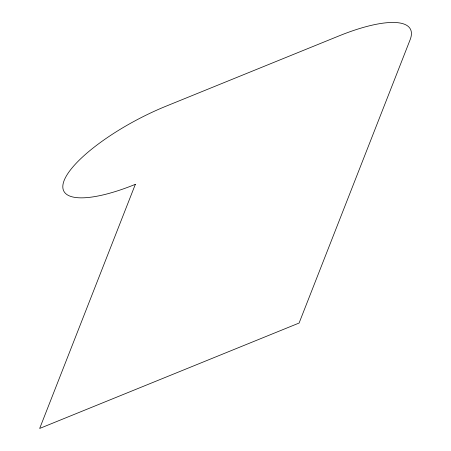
<?xml version="1.0" encoding="UTF-8"?>
<svg xmlns="http://www.w3.org/2000/svg" width="451" height="451" viewBox="0 0 451 451"><rect width="100%" height="100%" fill="white"/><g stroke="black" fill="none" stroke-linecap="round" stroke-linejoin="round"><path stroke-width="0.68" d="M135.339 184.341L39.671 428.45L299.098 323.04L410.072 39.874A98.16 28.932 -27.9 0 0 338.898 35.956L165.951 106.227A98.16 28.932 -27.9 0 0 64.166 180.423A98.16 28.932 -27.9 0 0 135.339 184.341"/></g></svg>
